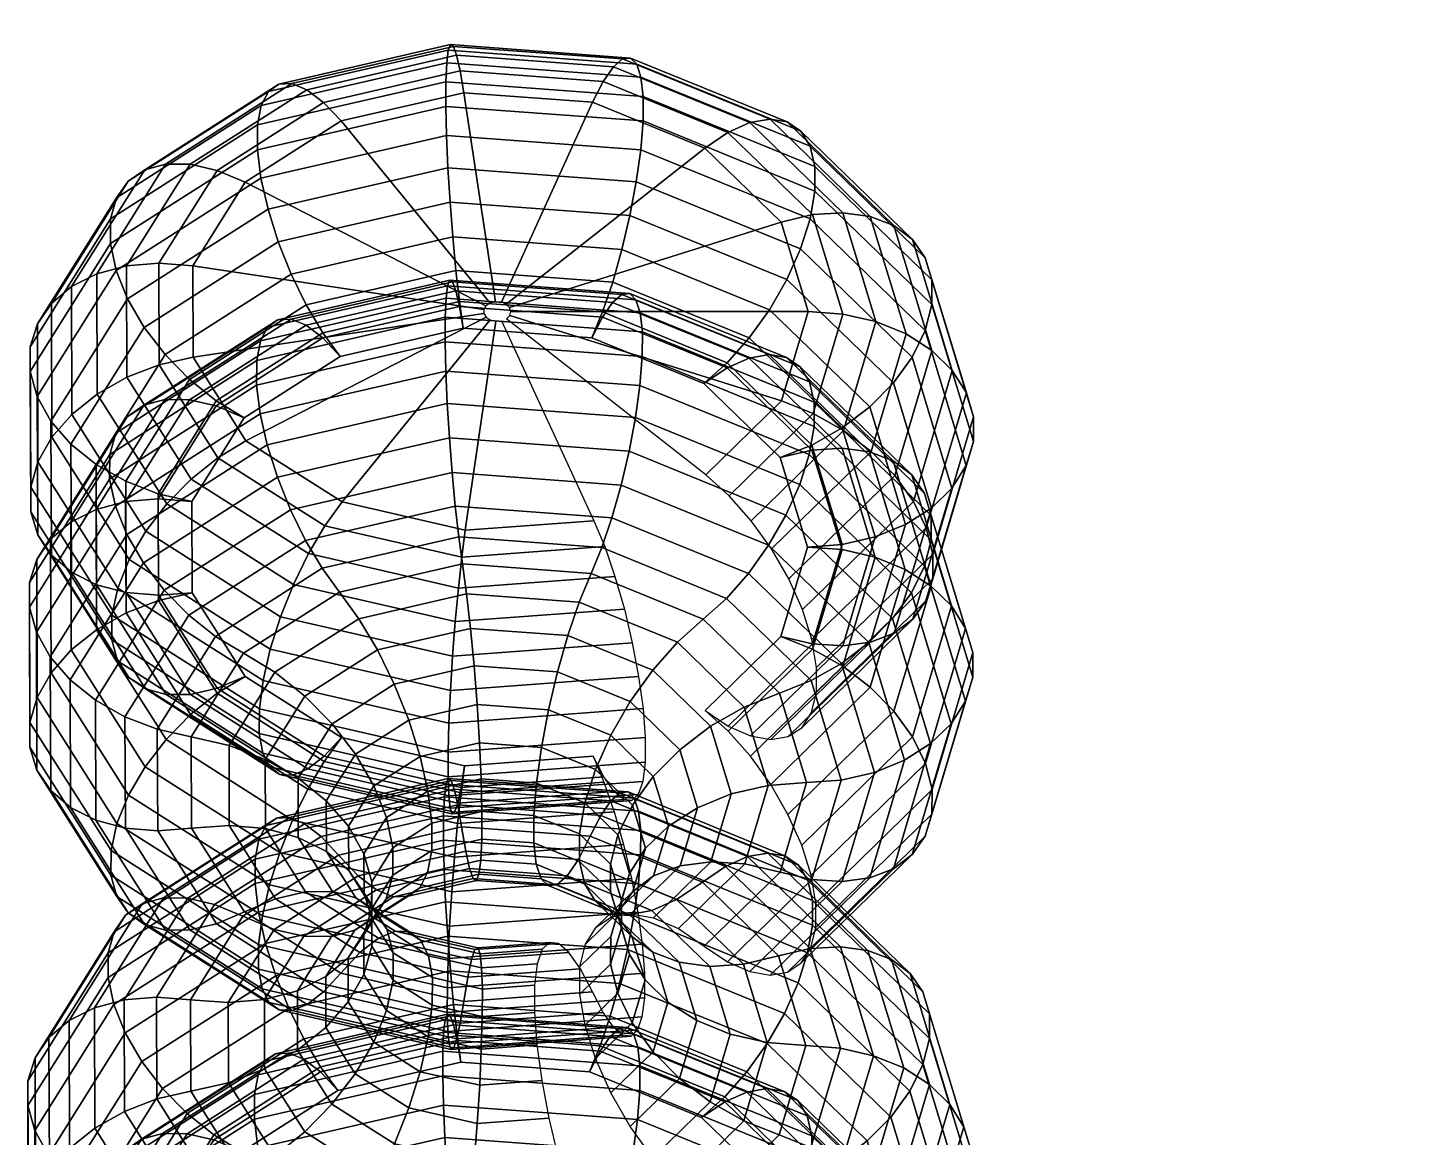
# Model space of a CAD drawing. Extents: x 268 to 383, y 668 to 793.
# Drawn here: x 277.1525 to 277.34, y 681.2611 to 681.4103 of the extents above; entities that cross this region are included whole.
import ezdxf

# ---------------------------------------------------------------- set-up
doc = ezdxf.new("R2010")
doc.units = 0
doc.header["$LTSCALE"] = 0.5
doc.header["$MEASUREMENT"] = 0
doc.layers.add('P02', color=1, linetype='CONTINUOUS')
doc.layers.add('P03', color=5, linetype='CONTINUOUS')

# ---------------------------------------------------------------- blocks, each defined once
blk = doc.blocks.new('2')
at = {"layer": 'P03', "extrusion": (-0.741602, -0.473162, 0.475546), "elevation": 52.7406}
blk.add_lwpolyline([(-46.2355, 134.3326), (-48.7319, 144.9729), (-48.1414, 153.3739), (-46.2867, 158.4936), (-42.63, 163.0977), (-33.8498, 166.2168), (-27.0314, 164.3598), (-27.0314, 164.3598)], dxfattribs=at)
at = {"layer": 'P03'}
mesh = blk.add_polymesh((9, 9), dxfattribs=at)
for k, corner in enumerate([(-9.7943, 46.9774, -3.4449), (-9.7876, 47.0047, -3.4074), (-9.7875, 47.0378, -3.3743), (-9.7939, 47.0753, -3.347), (-9.8066, 47.1156, -3.3267), (-9.825, 47.1568, -3.3143), (-9.8483, 47.1973, -3.3104), (-9.8754, 47.2351, -3.315), (-9.9053, 47.2688, -3.3281), (-9.6404, 47.1276, -3.5956), (-9.6314, 47.1572, -3.5604), (-9.6313, 47.1903, -3.5273), (-9.6401, 47.2255, -3.4977), (-9.6574, 47.2612, -3.4729), (-9.6825, 47.2959, -3.4539), (-9.7143, 47.3281, -3.4417), (-9.7513, 47.3563, -3.4366), (-9.792, 47.3794, -3.4391), (-9.5864, 47.3092, -3.7774), (-9.5766, 47.3416, -3.745), (-9.5765, 47.3747, -3.7119), (-9.5861, 47.4071, -3.6795), (-9.605, 47.4374, -3.6492), (-9.6325, 47.4642, -3.6223), (-9.6672, 47.4863, -3.6), (-9.7077, 47.5029, -3.5833), (-9.7522, 47.5131, -3.5729), (-9.6416, 47.4908, -3.9588), (-9.6326, 47.526, -3.9293), (-9.6325, 47.5591, -3.8961), (-9.6413, 47.5887, -3.8609), (-9.6586, 47.6135, -3.8251), (-9.6836, 47.6324, -3.7903), (-9.7153, 47.6445, -3.7581), (-9.7523, 47.6494, -3.7297), (-9.7929, 47.6468, -3.7065), (-9.7964, 47.641, -4.1085), (-9.7898, 47.6785, -4.0813), (-9.7897, 47.7117, -4.0482), (-9.7961, 47.7389, -4.0106), (-9.8087, 47.7592, -3.9703), (-9.827, 47.7715, -3.929), (-9.8502, 47.7754, -3.8885), (-9.8772, 47.7706, -3.8505), (-9.9069, 47.7574, -3.8168), (-10.0241, 47.7339, -4.2006), (-10.021, 47.7728, -4.1748), (-10.0209, 47.8059, -4.1417), (-10.0238, 47.8318, -4.1027), (-10.0295, 47.8492, -4.0596), (-10.0379, 47.8575, -4.0143), (-10.0485, 47.8562, -3.9687), (-10.0609, 47.8455, -3.9248), (-10.0745, 47.8258, -3.8846), (-10.2853, 47.7533, -4.2192), (-10.2863, 47.7925, -4.1936), (-10.2861, 47.8256, -4.1605), (-10.285, 47.8512, -4.1213), (-10.2829, 47.868, -4.0776), (-10.2798, 47.8755, -4.0315), (-10.2761, 47.8731, -3.9849), (-10.2717, 47.8612, -3.9398), (-10.2669, 47.8401, -3.8983), (-10.5349, 47.6959, -4.161), (-10.5396, 47.7342, -4.1346), (-10.5395, 47.7674, -4.1015), (-10.5345, 47.7938, -4.0631), (-10.5249, 47.8124, -4.0212), (-10.511, 47.8223, -3.9776), (-10.4934, 47.8232, -3.9342), (-10.473, 47.8149, -3.8929), (-10.4506, 47.7978, -3.8554), (-10.7296, 47.5716, -4.0362), (-10.7374, 47.6081, -4.0078), (-10.7373, 47.6412, -3.9747), (-10.7293, 47.6695, -3.9382), (-10.7137, 47.6919, -3.9001), (-10.6913, 47.7072, -3.862), (-10.6631, 47.7149, -3.8254), (-10.6301, 47.7146, -3.7921), (-10.594, 47.7064, -3.7635)]):
    mesh.set_mesh_vertex(divmod(k, 9), corner)
mesh = blk.add_polymesh((9, 3), dxfattribs=at)
for k, corner in enumerate([(-9.9053, 47.2688, -3.3281), (-9.9365, 47.2967, -3.349), (-10.2048, 47.5069, -3.5583), (-9.792, 47.3794, -3.4391), (-9.8346, 47.3962, -3.4489), (-10.2003, 47.5113, -3.5627), (-9.7522, 47.5131, -3.5729), (-9.7988, 47.5166, -3.5693), (-10.1987, 47.5166, -3.568), (-9.7929, 47.6468, -3.7065), (-9.8354, 47.6369, -3.6895), (-10.2004, 47.5219, -3.5733), (-9.9069, 47.7574, -3.8168), (-9.938, 47.7364, -3.7887), (-10.2049, 47.5263, -3.5777), (-10.0745, 47.8258, -3.8846), (-10.0888, 47.7979, -3.8498), (-10.2115, 47.529, -3.5804), (-10.2669, 47.8401, -3.8983), (-10.2619, 47.8108, -3.8621), (-10.2192, 47.5295, -3.5809), (-10.4506, 47.7978, -3.8554), (-10.4272, 47.7728, -3.8235), (-10.2265, 47.5279, -3.5792), (-10.594, 47.7064, -3.7635), (-10.5562, 47.6905, -3.7408), (-10.2322, 47.5242, -3.5756)]):
    mesh.set_mesh_vertex(divmod(k, 3), corner)
mesh = blk.add_polymesh((9, 9), dxfattribs=at)
for k, corner in enumerate([(-9.8765, 46.9183, -3.6319), (-9.9063, 46.9519, -3.645), (-9.9375, 46.9799, -3.6659), (-9.9063, 46.9589, -3.638), (-9.8764, 46.9457, -3.6045), (-9.8491, 46.9409, -3.5667), (-9.8257, 46.9448, -3.5263), (-9.8071, 46.9571, -3.4851), (-9.7943, 46.9774, -3.4449), (-9.7523, 47.0395, -3.7535), (-9.793, 47.0625, -3.7559), (-9.8356, 47.0794, -3.7657), (-9.793, 47.0695, -3.749), (-9.7522, 47.0669, -3.7261), (-9.7151, 47.0718, -3.698), (-9.6832, 47.0839, -3.6659), (-9.6579, 47.1028, -3.6313), (-9.6404, 47.1276, -3.5956), (-9.7088, 47.186, -3.9002), (-9.7533, 47.1963, -3.8898), (-9.7998, 47.1997, -3.8862), (-9.7532, 47.2032, -3.8829), (-9.7087, 47.2134, -3.8728), (-9.668, 47.23, -3.8563), (-9.6332, 47.2522, -3.8343), (-9.6056, 47.2789, -3.8076), (-9.5864, 47.3092, -3.7774), (-9.7533, 47.3326, -4.0466), (-9.7939, 47.33, -4.0234), (-9.8364, 47.3201, -4.0064), (-9.7939, 47.3369, -4.0165), (-9.7532, 47.36, -4.0192), (-9.7161, 47.3882, -4.0144), (-9.6843, 47.4204, -4.0023), (-9.6591, 47.4551, -3.9835), (-9.6416, 47.4908, -3.9588), (-9.8782, 47.4538, -4.1674), (-9.9079, 47.4406, -4.1336), (-9.939, 47.4196, -4.1056), (-9.9079, 47.4475, -4.1267), (-9.8781, 47.4812, -4.14), (-9.851, 47.519, -4.1448), (-9.8277, 47.5595, -4.141), (-9.8092, 47.6008, -4.1287), (-9.7964, 47.641, -4.1085), (-10.0619, 47.5287, -4.2417), (-10.0756, 47.509, -4.2014), (-10.0898, 47.4811, -4.1666), (-10.0755, 47.5159, -4.1945), (-10.0618, 47.5561, -4.2143), (-10.0493, 47.5999, -4.225), (-10.0386, 47.6455, -4.2263), (-10.0301, 47.6908, -4.2181), (-10.0241, 47.7339, -4.2006), (-10.2727, 47.5443, -4.2566), (-10.2679, 47.5232, -4.2151), (-10.2629, 47.494, -4.1789), (-10.2679, 47.5302, -4.2082), (-10.2726, 47.5717, -4.2293), (-10.2769, 47.6168, -4.2412), (-10.2805, 47.6635, -4.2435), (-10.2834, 47.7096, -4.2361), (-10.2853, 47.7533, -4.2192), (-10.474, 47.498, -4.2097), (-10.4516, 47.481, -4.1723), (-10.4282, 47.4559, -4.1403), (-10.4516, 47.4879, -4.1653), (-10.4739, 47.5254, -4.1823), (-10.4943, 47.5668, -4.1905), (-10.5117, 47.6103, -4.1896), (-10.5254, 47.654, -4.1796), (-10.5349, 47.6959, -4.161), (-10.6312, 47.3978, -4.1089), (-10.595, 47.3895, -4.0803), (-10.5573, 47.3736, -4.0576), (-10.595, 47.3964, -4.0734), (-10.6311, 47.4252, -4.0816), (-10.6639, 47.4586, -4.0817), (-10.692, 47.4952, -4.074), (-10.7142, 47.5335, -4.0585), (-10.7296, 47.5716, -4.0362)]):
    mesh.set_mesh_vertex(divmod(k, 9), corner)
mesh = blk.add_polymesh((7, 9), dxfattribs=at)
for k, corner in enumerate([(-10.7296, 47.5716, -4.0362), (-10.7374, 47.6081, -4.0078), (-10.7373, 47.6412, -3.9747), (-10.7293, 47.6695, -3.9382), (-10.7137, 47.6919, -3.9001), (-10.6913, 47.7072, -3.862), (-10.6631, 47.7149, -3.8254), (-10.6301, 47.7146, -3.7921), (-10.594, 47.7064, -3.7635), (-10.8358, 47.402, -3.8662), (-10.8453, 47.4358, -3.8352), (-10.8452, 47.469, -3.8021), (-10.8355, 47.4999, -3.7683), (-10.8168, 47.5274, -3.7353), (-10.7897, 47.5501, -3.7045), (-10.7556, 47.5672, -3.6774), (-10.7159, 47.5778, -3.655), (-10.6722, 47.5815, -3.6383), (-10.8352, 47.2163, -3.6805), (-10.8446, 47.2473, -3.6467), (-10.8445, 47.2804, -3.6135), (-10.8349, 47.3143, -3.5826), (-10.8162, 47.3473, -3.5552), (-10.7892, 47.3782, -3.5326), (-10.7551, 47.4054, -3.5156), (-10.7154, 47.428, -3.5052), (-10.6718, 47.4447, -3.5016), (-10.7279, 47.0467, -3.5112), (-10.7356, 47.0751, -3.4748), (-10.7355, 47.1082, -3.4417), (-10.7276, 47.1446, -3.4133), (-10.7121, 47.1828, -3.3911), (-10.6898, 47.221, -3.3758), (-10.6616, 47.2577, -3.3682), (-10.6288, 47.2911, -3.3686), (-10.5927, 47.3198, -3.377), (-10.5323, 46.9225, -3.3876), (-10.5371, 46.9489, -3.3493), (-10.537, 46.982, -3.3162), (-10.532, 47.0204, -3.2897), (-10.5224, 47.0623, -3.2712), (-10.5086, 47.106, -3.2613), (-10.4912, 47.1495, -3.2605), (-10.471, 47.1909, -3.2688), (-10.4488, 47.2284, -3.286), (-10.2824, 46.8651, -3.3311), (-10.2833, 46.8907, -3.2918), (-10.2832, 46.9238, -3.2587), (-10.2821, 46.963, -3.2332), (-10.2801, 47.0067, -3.2163), (-10.2772, 47.0528, -3.2089), (-10.2735, 47.0995, -3.2112), (-10.2693, 47.1446, -3.2232), (-10.2648, 47.1861, -3.2443), (-10.0214, 46.8845, -3.3513), (-10.0182, 46.9104, -3.3124), (-10.0181, 46.9435, -3.2793), (-10.021, 46.9824, -3.2534), (-10.0269, 47.0255, -3.236), (-10.0354, 47.0708, -3.2276), (-10.0461, 47.1164, -3.2289), (-10.0587, 47.1602, -3.2395), (-10.0725, 47.2004, -3.2592)]):
    mesh.set_mesh_vertex(divmod(k, 9), corner)
mesh = blk.add_polymesh((7, 3), dxfattribs=at)
for k, corner in enumerate([(-10.594, 47.7064, -3.7635), (-10.5562, 47.6905, -3.7408), (-10.2322, 47.5242, -3.5756), (-10.6722, 47.5815, -3.6383), (-10.6266, 47.5781, -3.6282), (-10.2353, 47.5193, -3.5706), (-10.6718, 47.4447, -3.5016), (-10.6262, 47.4551, -3.5051), (-10.2352, 47.5139, -3.5652), (-10.5927, 47.3198, -3.377), (-10.5551, 47.3427, -3.393), (-10.2321, 47.5089, -3.5603), (-10.4488, 47.2284, -3.286), (-10.4256, 47.2604, -3.3111), (-10.2264, 47.5053, -3.5566), (-10.2648, 47.1861, -3.2443), (-10.26, 47.2223, -3.2736), (-10.2191, 47.5036, -3.555), (-10.0725, 47.2004, -3.2592), (-10.087, 47.2352, -3.287), (-10.2115, 47.5042, -3.5556)]):
    mesh.set_mesh_vertex(divmod(k, 3), corner)
mesh = blk.add_polymesh((7, 9), dxfattribs=at)
for k, corner in enumerate([(-10.6312, 47.3978, -4.1089), (-10.595, 47.3895, -4.0803), (-10.5573, 47.3736, -4.0576), (-10.595, 47.3964, -4.0734), (-10.6311, 47.4252, -4.0816), (-10.6639, 47.4586, -4.0817), (-10.692, 47.4952, -4.074), (-10.7142, 47.5335, -4.0585), (-10.7296, 47.5716, -4.0362), (-10.7169, 47.2609, -3.9718), (-10.6733, 47.2646, -3.9552), (-10.6277, 47.2612, -3.945), (-10.6732, 47.2715, -3.9482), (-10.7168, 47.2883, -3.9444), (-10.7564, 47.3108, -3.9337), (-10.7904, 47.3381, -3.9165), (-10.8173, 47.369, -3.8937), (-10.8358, 47.402, -3.8662), (-10.7164, 47.1111, -3.822), (-10.6728, 47.1279, -3.8185), (-10.6273, 47.1382, -3.822), (-10.6728, 47.1348, -3.8115), (-10.7163, 47.1385, -3.7946), (-10.7559, 47.1491, -3.772), (-10.7899, 47.1661, -3.7446), (-10.8167, 47.1889, -3.7136), (-10.8352, 47.2163, -3.6805), (-10.6298, 46.9743, -3.6854), (-10.5938, 47.003, -3.6938), (-10.5561, 47.0258, -3.7098), (-10.5937, 47.0099, -3.6869), (-10.6297, 47.0016, -3.658), (-10.6624, 47.0013, -3.6245), (-10.6904, 47.009, -3.5878), (-10.7126, 47.0244, -3.5495), (-10.7279, 47.0467, -3.5112), (-10.472, 46.874, -3.5857), (-10.4498, 46.9115, -3.6028), (-10.4266, 46.9435, -3.6279), (-10.4498, 46.9184, -3.5959), (-10.4719, 46.9014, -3.5583), (-10.4921, 46.8931, -3.5168), (-10.5093, 46.894, -3.4733), (-10.523, 46.9039, -3.4296), (-10.5323, 46.9225, -3.3876), (-10.2704, 46.8277, -3.54), (-10.2658, 46.8693, -3.5611), (-10.261, 46.9055, -3.5905), (-10.2657, 46.8762, -3.5542), (-10.2703, 46.8551, -3.5126), (-10.2744, 46.8431, -3.4675), (-10.2778, 46.8408, -3.4209), (-10.2806, 46.8483, -3.3747), (-10.2824, 46.8651, -3.3311), (-10.0597, 46.8434, -3.5564), (-10.0735, 46.8836, -3.5761), (-10.088, 46.9184, -3.6039), (-10.0735, 46.8905, -3.5691), (-10.0596, 46.8708, -3.529), (-10.0469, 46.8601, -3.4852), (-10.036, 46.8588, -3.4397), (-10.0274, 46.8671, -3.3944), (-10.0214, 46.8845, -3.3513)]):
    mesh.set_mesh_vertex(divmod(k, 9), corner)
mesh = blk.add_polymesh((9, 9), dxfattribs=at)
for k, corner in enumerate([(-9.8082, 46.6403, -3.802), (-9.7953, 46.6605, -3.7617), (-9.7886, 46.6878, -3.7242), (-9.7885, 46.7209, -3.6911), (-9.795, 46.7584, -3.6638), (-9.8076, 46.7987, -3.6435), (-9.826, 46.84, -3.6312), (-9.8493, 46.8804, -3.6272), (-9.8765, 46.9183, -3.6319), (-9.6589, 46.786, -3.9481), (-9.6414, 46.8107, -3.9124), (-9.6324, 46.8403, -3.8773), (-9.6323, 46.8735, -3.8442), (-9.6411, 46.9087, -3.8145), (-9.6584, 46.9444, -3.7897), (-9.6835, 46.9791, -3.7707), (-9.7153, 47.0113, -3.7585), (-9.7523, 47.0395, -3.7535), (-9.6066, 46.9621, -4.1244), (-9.5874, 46.9924, -4.0942), (-9.5776, 47.0248, -4.0619), (-9.5775, 47.0579, -4.0288), (-9.5871, 47.0903, -3.9963), (-9.6061, 47.1205, -3.966), (-9.6335, 47.1473, -3.9391), (-9.6682, 47.1695, -3.9169), (-9.7088, 47.186, -3.9002), (-9.6601, 47.1382, -4.3004), (-9.6426, 47.174, -4.2757), (-9.6336, 47.2092, -4.2461), (-9.6335, 47.2423, -4.213), (-9.6423, 47.2719, -4.1778), (-9.6596, 47.2967, -4.142), (-9.6846, 47.3155, -4.1072), (-9.7163, 47.3277, -4.0749), (-9.7533, 47.3326, -4.0466), (-9.8102, 47.2839, -4.4456), (-9.7974, 47.3242, -4.4254), (-9.7908, 47.3617, -4.3981), (-9.7907, 47.3948, -4.365), (-9.7971, 47.4221, -4.3275), (-9.8097, 47.4423, -4.2872), (-9.828, 47.4547, -4.2458), (-9.8512, 47.4585, -4.2053), (-9.8782, 47.4538, -4.1674), (-10.0311, 47.374, -4.5349), (-10.0251, 47.417, -4.5175), (-10.022, 47.456, -4.4916), (-10.0219, 47.4891, -4.4585), (-10.0248, 47.5149, -4.4196), (-10.0306, 47.5324, -4.3765), (-10.0389, 47.5407, -4.3311), (-10.0495, 47.5394, -4.2855), (-10.0619, 47.5287, -4.2417), (-10.2844, 47.3928, -4.5529), (-10.2863, 47.4364, -4.536), (-10.2873, 47.4757, -4.5105), (-10.2872, 47.5088, -4.4774), (-10.286, 47.5343, -4.4381), (-10.2839, 47.5512, -4.3945), (-10.2809, 47.5586, -4.3483), (-10.2771, 47.5563, -4.3017), (-10.2727, 47.5443, -4.2566), (-10.5264, 47.3371, -4.4965), (-10.5359, 47.379, -4.4779), (-10.5407, 47.4174, -4.4514), (-10.5406, 47.4505, -4.4183), (-10.5356, 47.4769, -4.38), (-10.5259, 47.4955, -4.3381), (-10.512, 47.5055, -4.2945), (-10.4944, 47.5063, -4.251), (-10.474, 47.498, -4.2097), (-10.7153, 47.2166, -4.3754), (-10.7306, 47.2548, -4.353), (-10.7384, 47.2912, -4.3246), (-10.7383, 47.3244, -4.2915), (-10.7303, 47.3527, -4.2551), (-10.7148, 47.375, -4.217), (-10.6924, 47.3904, -4.1788), (-10.6641, 47.3981, -4.1423), (-10.6312, 47.3978, -4.1089)]):
    mesh.set_mesh_vertex(divmod(k, 9), corner)
mesh = blk.add_polymesh((7, 9), dxfattribs=at)
for k, corner in enumerate([(-10.7153, 47.2166, -4.3754), (-10.7306, 47.2548, -4.353), (-10.7384, 47.2912, -4.3246), (-10.7383, 47.3244, -4.2915), (-10.7303, 47.3527, -4.2551), (-10.7148, 47.375, -4.217), (-10.6924, 47.3904, -4.1788), (-10.6641, 47.3981, -4.1423), (-10.6312, 47.3978, -4.1089), (-10.8183, 47.0521, -4.2105), (-10.8369, 47.0852, -4.183), (-10.8463, 47.119, -4.152), (-10.8462, 47.1521, -4.1189), (-10.8365, 47.1831, -4.0851), (-10.8178, 47.2105, -4.0521), (-10.7908, 47.2333, -4.0214), (-10.7566, 47.2503, -3.9942), (-10.7169, 47.2609, -3.9718), (-10.8177, 46.8721, -4.0305), (-10.8362, 46.8995, -3.9974), (-10.8457, 46.9305, -3.9635), (-10.8456, 46.9636, -3.9304), (-10.8359, 46.9974, -3.8995), (-10.8172, 47.0305, -3.8721), (-10.7902, 47.0613, -3.8494), (-10.7561, 47.0886, -3.8325), (-10.7164, 47.1111, -3.822), (-10.7136, 46.7076, -3.8663), (-10.7289, 46.7299, -3.8281), (-10.7367, 46.7582, -3.7916), (-10.7365, 46.7914, -3.7585), (-10.7286, 46.8278, -3.7302), (-10.7131, 46.866, -3.7079), (-10.6908, 46.9042, -3.6926), (-10.6626, 46.9408, -3.685), (-10.6298, 46.9743, -3.6854), (-10.524, 46.5871, -3.7464), (-10.5334, 46.6057, -3.7045), (-10.5381, 46.6321, -3.6661), (-10.538, 46.6652, -3.633), (-10.533, 46.7036, -3.6066), (-10.5235, 46.7455, -3.588), (-10.5097, 46.7891, -3.5781), (-10.4923, 46.8326, -3.5773), (-10.472, 46.874, -3.5857), (-10.2816, 46.5314, -3.6916), (-10.2834, 46.5483, -3.6479), (-10.2843, 46.5738, -3.6087), (-10.2842, 46.6069, -3.5756), (-10.2831, 46.6462, -3.55), (-10.2811, 46.6898, -3.5332), (-10.2782, 46.736, -3.5257), (-10.2746, 46.7826, -3.5281), (-10.2704, 46.8277, -3.54), (-10.0284, 46.5503, -3.7112), (-10.0224, 46.5677, -3.6682), (-10.0192, 46.5935, -3.6292), (-10.0191, 46.6267, -3.5961), (-10.0221, 46.6656, -3.5703), (-10.0279, 46.7087, -3.5528), (-10.0364, 46.754, -3.5445), (-10.0471, 46.7995, -3.5457), (-10.0597, 46.8434, -3.5564)]):
    mesh.set_mesh_vertex(divmod(k, 9), corner)
mesh = blk.add_polymesh((9, 9), dxfattribs=at)
for k, corner in enumerate([(-10.0373, 46.7065, -4.0934), (-10.0068, 46.7012, -4.0512), (-9.9734, 46.6865, -4.0138), (-9.9386, 46.663, -3.9827), (-9.9073, 46.642, -3.9549), (-9.8774, 46.6288, -3.9213), (-9.8501, 46.6241, -3.8835), (-9.8267, 46.628, -3.8432), (-9.8082, 46.6403, -3.802), (-9.9711, 46.7711, -4.1582), (-9.9297, 46.7765, -4.1268), (-9.8842, 46.7736, -4.1012), (-9.8366, 46.7626, -4.0826), (-9.794, 46.7526, -4.0658), (-9.7533, 46.7501, -4.0429), (-9.7161, 46.7549, -4.0148), (-9.6842, 46.7671, -3.9828), (-9.6589, 46.786, -3.9481), (-9.9479, 46.8491, -4.2363), (-9.9026, 46.8676, -4.218), (-9.8528, 46.879, -4.2067), (-9.8009, 46.8829, -4.203), (-9.7543, 46.8864, -4.1997), (-9.7097, 46.8966, -4.1896), (-9.6691, 46.9132, -4.1732), (-9.6342, 46.9353, -4.1511), (-9.6066, 46.9621, -4.1244), (-9.9716, 46.9272, -4.3143), (-9.9303, 46.9587, -4.309), (-9.8849, 46.9844, -4.312), (-9.8374, 47.0032, -4.3232), (-9.7949, 47.0201, -4.3333), (-9.7542, 47.0431, -4.336), (-9.7171, 47.0714, -4.3312), (-9.6853, 47.1035, -4.3192), (-9.6601, 47.1382, -4.3004), (-10.0382, 46.9918, -4.3786), (-10.0079, 47.034, -4.384), (-9.9747, 47.0716, -4.3989), (-9.94, 47.1027, -4.4224), (-9.9089, 47.1307, -4.4435), (-9.8791, 47.1643, -4.4568), (-9.852, 47.2022, -4.4616), (-9.8287, 47.2427, -4.4579), (-9.8102, 47.2839, -4.4456), (-10.1361, 47.0317, -4.4182), (-10.1221, 47.0806, -4.4302), (-10.1068, 47.1254, -4.4523), (-10.0909, 47.1643, -4.4834), (-10.0766, 47.199, -4.5114), (-10.0629, 47.2392, -4.5311), (-10.0504, 47.2831, -4.5419), (-10.0396, 47.3286, -4.5432), (-10.0311, 47.374, -4.5349), (-10.2483, 47.04, -4.4262), (-10.2531, 47.0903, -4.4396), (-10.2584, 47.1367, -4.4631), (-10.2639, 47.1771, -4.4957), (-10.2689, 47.2133, -4.525), (-10.2736, 47.2549, -4.5461), (-10.2779, 47.3, -4.558), (-10.2815, 47.3466, -4.5604), (-10.2844, 47.3928, -4.5529), (-10.3556, 47.0153, -4.4012), (-10.3783, 47.0615, -4.4104), (-10.4032, 47.1034, -4.4293), (-10.4293, 47.1391, -4.4572), (-10.4526, 47.1711, -4.4822), (-10.475, 47.2086, -4.4991), (-10.4953, 47.25, -4.5074), (-10.5127, 47.2935, -4.5065), (-10.5264, 47.3371, -4.4965), (-10.4393, 46.9619, -4.3475), (-10.4759, 46.9992, -4.3477), (-10.5162, 47.0313, -4.3569), (-10.5583, 47.0568, -4.3745), (-10.596, 47.0796, -4.3902), (-10.6321, 47.1083, -4.3984), (-10.6649, 47.1418, -4.3986), (-10.693, 47.1784, -4.3908), (-10.7153, 47.2166, -4.3754)]):
    mesh.set_mesh_vertex(divmod(k, 9), corner)
mesh = blk.add_polymesh((7, 9), dxfattribs=at)
for k, corner in enumerate([(-10.4393, 46.9619, -4.3475), (-10.4759, 46.9992, -4.3477), (-10.5162, 47.0313, -4.3569), (-10.5583, 47.0568, -4.3745), (-10.596, 47.0796, -4.3902), (-10.6321, 47.1083, -4.3984), (-10.6649, 47.1418, -4.3986), (-10.693, 47.1784, -4.3908), (-10.7153, 47.2166, -4.3754), (-10.485, 46.889, -4.2745), (-10.5292, 46.9142, -4.2625), (-10.5778, 46.9329, -4.2582), (-10.6287, 46.9444, -4.2618), (-10.6743, 46.9547, -4.2651), (-10.7178, 46.9715, -4.2613), (-10.7575, 46.994, -4.2505), (-10.7914, 47.0213, -4.2334), (-10.8183, 47.0521, -4.2105), (-10.4847, 46.8092, -4.1947), (-10.5289, 46.821, -4.1694), (-10.5775, 46.8251, -4.1505), (-10.6283, 46.8214, -4.1388), (-10.6738, 46.818, -4.1284), (-10.7173, 46.8217, -4.1114), (-10.7569, 46.8323, -4.0888), (-10.7909, 46.8493, -4.0614), (-10.8177, 46.8721, -4.0305), (-10.4386, 46.7363, -4.1219), (-10.4751, 46.736, -4.0845), (-10.5152, 46.7267, -4.0523), (-10.5572, 46.709, -4.0267), (-10.5948, 46.6931, -4.0037), (-10.6307, 46.6848, -3.9749), (-10.6634, 46.6845, -3.9413), (-10.6915, 46.6922, -3.9046), (-10.7136, 46.7076, -3.8663), (-10.3545, 46.6829, -4.0688), (-10.377, 46.6737, -4.0225), (-10.4017, 46.6546, -3.9806), (-10.4276, 46.6267, -3.9448), (-10.4508, 46.6016, -3.9127), (-10.4729, 46.5846, -3.8751), (-10.4931, 46.5763, -3.8337), (-10.5103, 46.5771, -3.7901), (-10.524, 46.5871, -3.7464), (-10.2471, 46.6582, -4.0444), (-10.2517, 46.6449, -3.9941), (-10.2567, 46.6214, -3.9477), (-10.262, 46.5887, -3.9073), (-10.2668, 46.5594, -3.8711), (-10.2713, 46.5383, -3.8295), (-10.2754, 46.5263, -3.7844), (-10.2789, 46.524, -3.7377), (-10.2816, 46.5314, -3.6916), (-10.1349, 46.6666, -4.0532), (-10.1207, 46.6546, -4.0043), (-10.1052, 46.6326, -3.9595), (-10.089, 46.6015, -3.9207), (-10.0745, 46.5737, -3.886), (-10.0606, 46.5539, -3.8458), (-10.048, 46.5432, -3.802), (-10.0371, 46.542, -3.7565), (-10.0284, 46.5503, -3.7112)]):
    mesh.set_mesh_vertex(divmod(k, 9), corner)
mesh = blk.add_polymesh((9, 9), dxfattribs=at)
for k, corner in enumerate([(-10.0642, 46.4656, -4.375), (-10.0847, 46.5116, -4.3612), (-10.0988, 46.5566, -4.3385), (-10.106, 46.5984, -4.3081), (-10.1059, 46.6354, -4.2711), (-10.0985, 46.6658, -4.2293), (-10.0841, 46.6884, -4.1844), (-10.0634, 46.7022, -4.1384), (-10.0373, 46.7065, -4.0934), (-10.0075, 46.5209, -4.4305), (-10.0355, 46.5597, -4.4094), (-10.0548, 46.5995, -4.3816), (-10.0646, 46.6388, -4.3486), (-10.0645, 46.6758, -4.3116), (-10.0545, 46.7088, -4.2724), (-10.0349, 46.7364, -4.2326), (-10.0067, 46.7575, -4.1939), (-9.9711, 46.7711, -4.1582), (-9.9876, 46.5878, -4.4975), (-10.0182, 46.6177, -4.4675), (-10.0394, 46.6515, -4.4336), (-10.0501, 46.6876, -4.3975), (-10.05, 46.7246, -4.3605), (-10.039, 46.7607, -4.3244), (-10.0176, 46.7945, -4.2907), (-9.9868, 46.8244, -4.2609), (-9.9479, 46.8491, -4.2363), (-10.0079, 46.6547, -4.5643), (-10.0359, 46.6758, -4.5255), (-10.0551, 46.7034, -4.4855), (-10.0649, 46.7365, -4.4462), (-10.0648, 46.7734, -4.4093), (-10.0548, 46.8127, -4.3763), (-10.0353, 46.8526, -4.3487), (-10.0072, 46.8913, -4.3277), (-9.9716, 46.9272, -4.3143), (-10.0649, 46.7101, -4.6195), (-10.0854, 46.7238, -4.5733), (-10.0994, 46.7464, -4.5284), (-10.1066, 46.7768, -4.4865), (-10.1064, 46.8138, -4.4495), (-10.0991, 46.8557, -4.4191), (-10.0848, 46.9006, -4.3966), (-10.0642, 46.9466, -4.3829), (-10.0382, 46.9918, -4.3786), (-10.1488, 46.7443, -4.6534), (-10.1581, 46.7535, -4.6028), (-10.1646, 46.773, -4.5547), (-10.1678, 46.8018, -4.5112), (-10.1677, 46.8388, -4.4743), (-10.1642, 46.8822, -4.4455), (-10.1576, 46.9303, -4.426), (-10.1481, 46.9808, -4.4168), (-10.1361, 47.0317, -4.4182), (-10.245, 46.7514, -4.6602), (-10.2417, 46.7597, -4.6087), (-10.2393, 46.7785, -4.56), (-10.238, 46.807, -4.5162), (-10.2379, 46.844, -4.4793), (-10.2389, 46.8878, -4.4508), (-10.2411, 46.9365, -4.4319), (-10.2443, 46.988, -4.4236), (-10.2483, 47.04, -4.4262), (-10.337, 46.7303, -4.6388), (-10.3214, 46.7413, -4.5901), (-10.3107, 46.7621, -4.5434), (-10.3051, 46.7916, -4.5006), (-10.305, 46.8285, -4.4636), (-10.3103, 46.8713, -4.4341), (-10.3209, 46.9181, -4.4133), (-10.3362, 46.9668, -4.4022), (-10.3556, 47.0153, -4.4012), (-10.4087, 46.6845, -4.5928), (-10.3837, 46.7016, -4.5502), (-10.3664, 46.7266, -4.5077), (-10.3574, 46.7582, -4.467), (-10.3573, 46.7951, -4.4301), (-10.366, 46.8358, -4.3984), (-10.3831, 46.8784, -4.3734), (-10.4079, 46.9211, -4.3562), (-10.4393, 46.9619, -4.3475)]):
    mesh.set_mesh_vertex(divmod(k, 9), corner)
mesh = blk.add_polymesh((7, 9), dxfattribs=at)
for k, corner in enumerate([(-10.4087, 46.6845, -4.5928), (-10.3837, 46.7016, -4.5502), (-10.3664, 46.7266, -4.5077), (-10.3574, 46.7582, -4.467), (-10.3573, 46.7951, -4.4301), (-10.366, 46.8358, -4.3984), (-10.3831, 46.8784, -4.3734), (-10.4079, 46.9211, -4.3562), (-10.4393, 46.9619, -4.3475), (-10.4478, 46.622, -4.5302), (-10.4177, 46.6474, -4.4959), (-10.3967, 46.678, -4.459), (-10.386, 46.7126, -4.4213), (-10.3859, 46.7495, -4.3844), (-10.3964, 46.7873, -4.3498), (-10.4171, 46.8242, -4.3191), (-10.4471, 46.8586, -4.2936), (-10.485, 46.889, -4.2745), (-10.4476, 46.5536, -4.4618), (-10.4175, 46.588, -4.4365), (-10.3966, 46.6249, -4.4059), (-10.3858, 46.6627, -4.3714), (-10.3857, 46.6996, -4.3345), (-10.3962, 46.7342, -4.2967), (-10.4169, 46.7648, -4.2597), (-10.4468, 46.7902, -4.2252), (-10.4847, 46.8092, -4.1947), (-10.4081, 46.4911, -4.3994), (-10.3831, 46.5338, -4.3824), (-10.3659, 46.5764, -4.3575), (-10.357, 46.6171, -4.3259), (-10.3569, 46.654, -4.289), (-10.3655, 46.6857, -4.2483), (-10.3826, 46.7106, -4.2056), (-10.4073, 46.7277, -4.1629), (-10.4386, 46.7363, -4.1219), (-10.336, 46.4454, -4.3539), (-10.3206, 46.4941, -4.3429), (-10.3099, 46.5409, -4.3222), (-10.3044, 46.5837, -4.2927), (-10.3043, 46.6206, -4.2557), (-10.3096, 46.6501, -4.2129), (-10.3201, 46.6709, -4.1661), (-10.3353, 46.682, -4.1173), (-10.3545, 46.6829, -4.0688), (-10.244, 46.4243, -4.3331), (-10.2407, 46.4758, -4.3248), (-10.2385, 46.5245, -4.306), (-10.2372, 46.5683, -4.2775), (-10.2371, 46.6052, -4.2405), (-10.2381, 46.6337, -4.1967), (-10.2402, 46.6525, -4.148), (-10.2432, 46.6608, -4.0965), (-10.2471, 46.6582, -4.0444), (-10.1478, 46.4314, -4.3405), (-10.1573, 46.482, -4.3313), (-10.1638, 46.53, -4.3118), (-10.167, 46.5735, -4.2829), (-10.1669, 46.6104, -4.246), (-10.1634, 46.6393, -4.2025), (-10.1567, 46.6587, -4.1545), (-10.147, 46.668, -4.104), (-10.1349, 46.6666, -4.0532)]):
    mesh.set_mesh_vertex(divmod(k, 9), corner)
mesh = blk.add_polymesh((9, 9), dxfattribs=at)
for k, corner in enumerate([(-9.8523, 45.9537, -4.5539), (-9.8289, 45.9576, -4.5136), (-9.8103, 45.9699, -4.4724), (-9.7974, 45.9901, -4.4321), (-9.7908, 46.0174, -4.3946), (-9.7907, 46.0505, -4.3615), (-9.7971, 46.0881, -4.3342), (-9.8098, 46.1283, -4.3139), (-9.8282, 46.1696, -4.3016), (-9.7183, 46.0846, -4.6852), (-9.6864, 46.0967, -4.6532), (-9.6611, 46.1156, -4.6185), (-9.6436, 46.1404, -4.5828), (-9.6346, 46.17, -4.5477), (-9.6345, 46.2031, -4.5146), (-9.6433, 46.2383, -4.4849), (-9.6606, 46.274, -4.4601), (-9.6857, 46.3087, -4.4411), (-9.6712, 46.2428, -4.8436), (-9.6363, 46.2649, -4.8215), (-9.6087, 46.2917, -4.7948), (-9.5896, 46.322, -4.7646), (-9.5797, 46.3544, -4.7323), (-9.5796, 46.3875, -4.6991), (-9.5893, 46.4199, -4.6667), (-9.6082, 46.4501, -4.6364), (-9.6357, 46.4769, -4.6095), (-9.7193, 46.401, -5.0016), (-9.6875, 46.4331, -4.9896), (-9.6622, 46.4679, -4.9708), (-9.6448, 46.5036, -4.9461), (-9.6358, 46.5388, -4.9165), (-9.6357, 46.5719, -4.8834), (-9.6445, 46.6015, -4.8482), (-9.6617, 46.6263, -4.8124), (-9.6868, 46.6451, -4.7776), (-9.8542, 46.5318, -5.132), (-9.8309, 46.5723, -5.1282), (-9.8124, 46.6135, -5.116), (-9.7996, 46.6538, -5.0958), (-9.793, 46.6913, -5.0685), (-9.7929, 46.7244, -5.0354), (-9.7993, 46.7517, -4.9979), (-9.8119, 46.7719, -4.9576), (-9.8302, 46.7843, -4.9162), (-10.0525, 46.6127, -5.2123), (-10.0418, 46.6583, -5.2136), (-10.0332, 46.7036, -5.2053), (-10.0273, 46.7466, -5.1879), (-10.0242, 46.7856, -5.162), (-10.0241, 46.8187, -5.1289), (-10.027, 46.8445, -5.09), (-10.0327, 46.862, -5.0469), (-10.0411, 46.8703, -5.0015), (-10.2801, 46.6296, -5.2284), (-10.2837, 46.6762, -5.2307), (-10.2866, 46.7224, -5.2233), (-10.2885, 46.766, -5.2064), (-10.2894, 46.8053, -5.1809), (-10.2893, 46.8384, -5.1478), (-10.2882, 46.8639, -5.1085), (-10.286, 46.8808, -5.0649), (-10.283, 46.8882, -5.0187), (-10.4974, 46.5796, -5.1778), (-10.5148, 46.6231, -5.1769), (-10.5286, 46.6667, -5.1669), (-10.538, 46.7086, -5.1483), (-10.5428, 46.747, -5.1218), (-10.5427, 46.7801, -5.0887), (-10.5377, 46.8066, -5.0503), (-10.5281, 46.8251, -5.0085), (-10.5142, 46.8351, -4.9648), (-10.6671, 46.4714, -5.069), (-10.6952, 46.508, -5.0612), (-10.7174, 46.5462, -5.0458), (-10.7328, 46.5844, -5.0234), (-10.7405, 46.6208, -4.995), (-10.7404, 46.654, -4.9619), (-10.7324, 46.6823, -4.9255), (-10.7169, 46.7047, -4.8874), (-10.6945, 46.72, -4.8492)]):
    mesh.set_mesh_vertex(divmod(k, 9), corner)
mesh = blk.add_polymesh((9, 9), dxfattribs=at)
for k, corner in enumerate([(-9.8282, 46.1696, -4.3016), (-9.8515, 46.21, -4.2976), (-9.8786, 46.2479, -4.3023), (-9.9085, 46.2815, -4.3154), (-9.9397, 46.3095, -4.3363), (-9.9746, 46.3407, -4.3596), (-10.0079, 46.3782, -4.3742), (-10.0382, 46.4205, -4.3794), (-10.0642, 46.4656, -4.375), (-9.6857, 46.3087, -4.4411), (-9.7174, 46.3409, -4.4289), (-9.7545, 46.3691, -4.4239), (-9.7952, 46.3922, -4.4263), (-9.8378, 46.409, -4.4361), (-9.8853, 46.4278, -4.4471), (-9.9307, 46.4535, -4.4498), (-9.972, 46.485, -4.4442), (-10.0075, 46.5209, -4.4305), (-9.6357, 46.4769, -4.6095), (-9.6704, 46.4991, -4.5872), (-9.7109, 46.5156, -4.5706), (-9.7554, 46.5259, -4.5602), (-9.802, 46.5293, -4.5566), (-9.854, 46.5332, -4.5525), (-9.9036, 46.5446, -4.541), (-9.9488, 46.5631, -4.5223), (-9.9876, 46.5878, -4.4975), (-9.6868, 46.6451, -4.7776), (-9.7185, 46.6573, -4.7453), (-9.7554, 46.6622, -4.717), (-9.7961, 46.6596, -4.6938), (-9.8386, 46.6497, -4.6768), (-9.886, 46.6386, -4.6578), (-9.9313, 46.6357, -4.632), (-9.9725, 46.6412, -4.6003), (-10.0079, 46.6547, -4.5643), (-9.8302, 46.7843, -4.9162), (-9.8533, 46.7881, -4.8757), (-9.8804, 46.7834, -4.8378), (-9.9101, 46.7702, -4.804), (-9.9411, 46.7492, -4.776), (-9.9758, 46.7257, -4.7447), (-10.009, 46.711, -4.707), (-10.0391, 46.7057, -4.6647), (-10.0649, 46.7101, -4.6195), (-10.0411, 46.8703, -5.0015), (-10.0517, 46.869, -4.9559), (-10.0641, 46.8583, -4.9121), (-10.0777, 46.8386, -4.8718), (-10.092, 46.8107, -4.837), (-10.1079, 46.7796, -4.7981), (-10.1232, 46.7576, -4.7532), (-10.137, 46.7456, -4.7043), (-10.1488, 46.7443, -4.6534), (-10.283, 46.8882, -5.0187), (-10.2792, 46.8859, -4.9721), (-10.2748, 46.8739, -4.927), (-10.2701, 46.8529, -4.8855), (-10.2651, 46.8236, -4.8493), (-10.2595, 46.7909, -4.8089), (-10.2542, 46.7673, -4.7625), (-10.2493, 46.754, -4.7122), (-10.245, 46.7514, -4.6602), (-10.5142, 46.8351, -4.9648), (-10.4966, 46.8359, -4.9214), (-10.4762, 46.8276, -4.8801), (-10.4538, 46.8106, -4.8427), (-10.4304, 46.7855, -4.8107), (-10.4043, 46.7576, -4.7751), (-10.3793, 46.7386, -4.7334), (-10.3565, 46.7293, -4.6872), (-10.337, 46.7303, -4.6388), (-10.6945, 46.72, -4.8492), (-10.6662, 46.7277, -4.8127), (-10.6333, 46.7274, -4.7793), (-10.5972, 46.7191, -4.7507), (-10.5594, 46.7032, -4.728), (-10.5173, 46.6855, -4.7027), (-10.477, 46.6762, -4.6707), (-10.4402, 46.6759, -4.6336), (-10.4087, 46.6845, -4.5928)]):
    mesh.set_mesh_vertex(divmod(k, 9), corner)
mesh = blk.add_polymesh((7, 9), dxfattribs=at)
for k, corner in enumerate([(-10.6671, 46.4714, -5.069), (-10.6952, 46.508, -5.0612), (-10.7174, 46.5462, -5.0458), (-10.7328, 46.5844, -5.0234), (-10.7405, 46.6208, -4.995), (-10.7404, 46.654, -4.9619), (-10.7324, 46.6823, -4.9255), (-10.7169, 46.7047, -4.8874), (-10.6945, 46.72, -4.8492), (-10.7596, 46.3236, -4.9209), (-10.7936, 46.3509, -4.9038), (-10.8205, 46.3817, -4.8809), (-10.839, 46.4148, -4.8534), (-10.8484, 46.4486, -4.8224), (-10.8483, 46.4817, -4.7893), (-10.8387, 46.5127, -4.7555), (-10.82, 46.5402, -4.7225), (-10.7929, 46.5629, -4.6918), (-10.7591, 46.1619, -4.7592), (-10.793, 46.1789, -4.7318), (-10.8199, 46.2017, -4.7009), (-10.8384, 46.2291, -4.6678), (-10.8478, 46.2601, -4.6339), (-10.8477, 46.2932, -4.6008), (-10.8381, 46.327, -4.5698), (-10.8194, 46.3601, -4.5425), (-10.7924, 46.3909, -4.5198), (-10.6656, 46.0141, -4.6117), (-10.6936, 46.0218, -4.575), (-10.7158, 46.0372, -4.5367), (-10.7311, 46.0595, -4.4985), (-10.7388, 46.0878, -4.462), (-10.7387, 46.121, -4.4289), (-10.7307, 46.1574, -4.4006), (-10.7153, 46.1956, -4.3783), (-10.6929, 46.2338, -4.363), (-10.4952, 45.9059, -4.5041), (-10.5125, 45.9067, -4.4605), (-10.5261, 45.9167, -4.4168), (-10.5355, 45.9353, -4.3749), (-10.5403, 45.9617, -4.3365), (-10.5402, 45.9948, -4.3034), (-10.5352, 46.0332, -4.277), (-10.5256, 46.0751, -4.2584), (-10.5118, 46.1187, -4.2485), (-10.2775, 45.8559, -4.4548), (-10.281, 45.8536, -4.4081), (-10.2838, 45.861, -4.362), (-10.2856, 45.8779, -4.3183), (-10.2865, 45.9034, -4.2791), (-10.2864, 45.9366, -4.2459), (-10.2853, 45.9758, -4.2204), (-10.2832, 46.0195, -4.2036), (-10.2803, 46.0656, -4.1961), (-10.0501, 45.8728, -4.4724), (-10.0392, 45.8716, -4.4269), (-10.0306, 45.8799, -4.3816), (-10.0245, 45.8973, -4.3386), (-10.0214, 45.9232, -4.2996), (-10.0213, 45.9563, -4.2665), (-10.0242, 45.9952, -4.2407), (-10.03, 46.0383, -4.2232), (-10.0385, 46.0836, -4.2149)]):
    mesh.set_mesh_vertex(divmod(k, 9), corner)
mesh = blk.add_polymesh((7, 9), dxfattribs=at)
for k, corner in enumerate([(-10.6945, 46.72, -4.8492), (-10.6662, 46.7277, -4.8127), (-10.6333, 46.7274, -4.7793), (-10.5972, 46.7191, -4.7507), (-10.5594, 46.7032, -4.728), (-10.5173, 46.6855, -4.7027), (-10.477, 46.6762, -4.6707), (-10.4402, 46.6759, -4.6336), (-10.4087, 46.6845, -4.5928), (-10.7929, 46.5629, -4.6918), (-10.7588, 46.5799, -4.6646), (-10.719, 46.5905, -4.6422), (-10.6754, 46.5942, -4.6256), (-10.6298, 46.5908, -4.6154), (-10.5789, 46.5871, -4.6041), (-10.5303, 46.5912, -4.5855), (-10.4859, 46.603, -4.5605), (-10.4478, 46.622, -4.5302), (-10.7924, 46.3909, -4.5198), (-10.7583, 46.4182, -4.5029), (-10.7186, 46.4407, -4.4924), (-10.675, 46.4575, -4.4888), (-10.6294, 46.4678, -4.4924), (-10.5786, 46.4793, -4.4963), (-10.53, 46.4981, -4.4924), (-10.4856, 46.5232, -4.4807), (-10.4476, 46.5536, -4.4618), (-10.6929, 46.2338, -4.363), (-10.6647, 46.2704, -4.3554), (-10.6319, 46.3039, -4.3558), (-10.5959, 46.3326, -4.3642), (-10.5583, 46.3554, -4.3802), (-10.5163, 46.3809, -4.3981), (-10.4761, 46.413, -4.4075), (-10.4395, 46.4503, -4.4079), (-10.4081, 46.4911, -4.3994), (-10.5118, 46.1187, -4.2485), (-10.4944, 46.1622, -4.2477), (-10.4742, 46.2036, -4.2561), (-10.4519, 46.2411, -4.2732), (-10.4287, 46.2731, -4.2983), (-10.4028, 46.3088, -4.3264), (-10.378, 46.3507, -4.3455), (-10.3554, 46.3969, -4.3548), (-10.336, 46.4454, -4.3539), (-10.2803, 46.0656, -4.1961), (-10.2767, 46.1122, -4.1985), (-10.2725, 46.1573, -4.2104), (-10.2679, 46.1989, -4.2315), (-10.2632, 46.2351, -4.2609), (-10.2578, 46.2755, -4.2936), (-10.2527, 46.3219, -4.3171), (-10.248, 46.3722, -4.3305), (-10.244, 46.4243, -4.3331), (-10.0385, 46.0836, -4.2149), (-10.0493, 46.1292, -4.2161), (-10.0619, 46.173, -4.2268), (-10.0757, 46.2132, -4.2465), (-10.0902, 46.248, -4.2743), (-10.1063, 46.2868, -4.3053), (-10.1218, 46.3316, -4.3273), (-10.1358, 46.3806, -4.3392), (-10.1478, 46.4314, -4.3405)]):
    mesh.set_mesh_vertex(divmod(k, 9), corner)
mesh = blk.add_polymesh((9, 9), dxfattribs=at)
for k, corner in enumerate([(-9.8108, 45.8115, -4.6308), (-9.8292, 45.8527, -4.6184), (-9.8525, 45.8932, -4.6144), (-9.8796, 45.9311, -4.6191), (-9.9095, 45.9647, -4.6322), (-9.9407, 45.9926, -4.6531), (-9.9095, 45.9716, -4.6253), (-9.8796, 45.9585, -4.5917), (-9.8523, 45.9537, -4.5539), (-9.6616, 45.9572, -4.7769), (-9.6867, 45.9919, -4.758), (-9.7185, 46.024, -4.7457), (-9.7555, 46.0523, -4.7407), (-9.7962, 46.0753, -4.7432), (-9.8388, 46.0922, -4.753), (-9.7962, 46.0822, -4.7362), (-9.7554, 46.0797, -4.7133), (-9.7183, 46.0846, -4.6852), (-9.6092, 46.1333, -4.9532), (-9.6367, 46.1601, -4.9264), (-9.6714, 46.1822, -4.9041), (-9.7119, 46.1988, -4.8874), (-9.7564, 46.209, -4.877), (-9.803, 46.2125, -4.8734), (-9.7564, 46.216, -4.8701), (-9.7118, 46.2262, -4.86), (-9.6712, 46.2428, -4.8436), (-9.6628, 46.3094, -5.1292), (-9.6878, 46.3283, -5.0944), (-9.7195, 46.3405, -5.0621), (-9.7565, 46.3453, -5.0338), (-9.7971, 46.3428, -5.0106), (-9.8396, 46.3328, -4.9936), (-9.7971, 46.3497, -5.0037), (-9.7564, 46.3727, -5.0064), (-9.7193, 46.401, -5.0016), (-9.8129, 46.4551, -5.2744), (-9.8312, 46.4674, -5.2331), (-9.8544, 46.4713, -5.1926), (-9.8814, 46.4665, -5.1546), (-9.9111, 46.4534, -5.1209), (-9.9422, 46.4324, -5.0928), (-9.9111, 46.4603, -5.1139), (-9.8813, 46.4939, -5.1272), (-9.8542, 46.5318, -5.132), (-10.0337, 46.5451, -5.3637), (-10.0421, 46.5534, -5.3184), (-10.0527, 46.5522, -5.2728), (-10.0651, 46.5415, -5.2289), (-10.0787, 46.5217, -5.1887), (-10.093, 46.4939, -5.1538), (-10.0787, 46.5287, -5.1817), (-10.065, 46.5688, -5.2015), (-10.0525, 46.6127, -5.2123), (-10.2871, 46.564, -5.3817), (-10.284, 46.5714, -5.3356), (-10.2802, 46.5691, -5.289), (-10.2759, 46.5571, -5.2439), (-10.2711, 46.536, -5.2023), (-10.2661, 46.5067, -5.1661), (-10.2711, 46.5429, -5.1954), (-10.2758, 46.5845, -5.2165), (-10.2801, 46.6296, -5.2284), (-10.5291, 46.5083, -5.3253), (-10.5152, 46.5182, -5.2817), (-10.4976, 46.5191, -5.2383), (-10.4772, 46.5108, -5.1969), (-10.4548, 46.4938, -5.1595), (-10.4314, 46.4687, -5.1276), (-10.4548, 46.5007, -5.1526), (-10.4771, 46.5382, -5.1695), (-10.4974, 46.5796, -5.1778), (-10.7179, 46.3878, -5.2042), (-10.6955, 46.4032, -5.166), (-10.6673, 46.4109, -5.1295), (-10.6343, 46.4106, -5.0962), (-10.5982, 46.4023, -5.0676), (-10.5604, 46.3864, -5.0449), (-10.5982, 46.4092, -5.0606), (-10.6342, 46.438, -5.0688), (-10.6671, 46.4714, -5.069)]):
    mesh.set_mesh_vertex(divmod(k, 9), corner)
mesh = blk.add_polymesh((9, 9), dxfattribs=at)
for k, corner in enumerate([(-9.8806, 45.6416, -4.9086), (-9.8533, 45.6369, -4.8708), (-9.8299, 45.6407, -4.8304), (-9.8113, 45.6531, -4.7892), (-9.7985, 45.6733, -4.749), (-9.7918, 45.7006, -4.7115), (-9.7917, 45.7337, -4.6784), (-9.7981, 45.7712, -4.6511), (-9.8108, 45.8115, -4.6308), (-9.7564, 45.7628, -5.0302), (-9.7193, 45.7677, -5.0021), (-9.6874, 45.7799, -4.97), (-9.6621, 45.7987, -4.9354), (-9.6446, 45.8235, -4.8997), (-9.6356, 45.8531, -4.8645), (-9.6355, 45.8862, -4.8314), (-9.6443, 45.9214, -4.8018), (-9.6616, 45.9572, -4.7769), (-9.7129, 45.9094, -5.1768), (-9.6722, 45.9259, -5.1604), (-9.6374, 45.9481, -5.1384), (-9.6097, 45.9749, -5.1117), (-9.5906, 46.0051, -5.0815), (-9.5808, 46.0375, -5.0491), (-9.5807, 46.0706, -5.016), (-9.5903, 46.103, -4.9836), (-9.6092, 46.1333, -4.9532), (-9.7574, 46.0559, -5.3232), (-9.7203, 46.0841, -5.3185), (-9.6885, 46.1163, -5.3064), (-9.6633, 46.151, -5.2876), (-9.6458, 46.1867, -5.2629), (-9.6368, 46.2219, -5.2333), (-9.6367, 46.2551, -5.2002), (-9.6455, 46.2847, -5.165), (-9.6628, 46.3094, -5.1292), (-9.8823, 46.1771, -5.444), (-9.8552, 46.215, -5.4489), (-9.8319, 46.2554, -5.4451), (-9.8134, 46.2967, -5.4328), (-9.8006, 46.337, -5.4126), (-9.794, 46.3745, -5.3854), (-9.7939, 46.4076, -5.3522), (-9.8003, 46.4349, -5.3147), (-9.8129, 46.4551, -5.2744), (-10.066, 46.252, -5.5184), (-10.0535, 46.2958, -5.5291), (-10.0428, 46.3414, -5.5304), (-10.0343, 46.3867, -5.5221), (-10.0283, 46.4298, -5.5047), (-10.0252, 46.4687, -5.4789), (-10.0251, 46.5018, -5.4458), (-10.028, 46.5277, -5.4068), (-10.0337, 46.5451, -5.3637), (-10.2768, 46.2677, -5.5333), (-10.2811, 46.3127, -5.5453), (-10.2847, 46.3594, -5.5476), (-10.2876, 46.4055, -5.5401), (-10.2895, 46.4492, -5.5233), (-10.2904, 46.4884, -5.4977), (-10.2903, 46.5216, -5.4646), (-10.2892, 46.5471, -5.4254), (-10.2871, 46.564, -5.3817), (-10.4781, 46.2214, -5.4864), (-10.4985, 46.2628, -5.4946), (-10.5159, 46.3062, -5.4937), (-10.5296, 46.3499, -5.4837), (-10.5391, 46.3918, -5.4651), (-10.5438, 46.4302, -5.4386), (-10.5437, 46.4633, -5.4055), (-10.5387, 46.4897, -5.3672), (-10.5291, 46.5083, -5.3253), (-10.6353, 46.1211, -5.3856), (-10.6681, 46.1545, -5.3858), (-10.6962, 46.1912, -5.378), (-10.7184, 46.2294, -5.3626), (-10.7338, 46.2676, -5.3402), (-10.7416, 46.304, -5.3119), (-10.7415, 46.3371, -5.2787), (-10.7335, 46.3655, -5.2423), (-10.7179, 46.3878, -5.2042)]):
    mesh.set_mesh_vertex(divmod(k, 9), corner)
mesh = blk.add_polymesh((7, 9), dxfattribs=at)
for k, corner in enumerate([(-10.7179, 46.3878, -5.2042), (-10.6955, 46.4032, -5.166), (-10.6673, 46.4109, -5.1295), (-10.6343, 46.4106, -5.0962), (-10.5982, 46.4023, -5.0676), (-10.5604, 46.3864, -5.0449), (-10.5982, 46.4092, -5.0606), (-10.6342, 46.438, -5.0688), (-10.6671, 46.4714, -5.069), (-10.821, 46.2233, -5.0394), (-10.7939, 46.2461, -5.0086), (-10.7598, 46.2631, -4.9814), (-10.7201, 46.2737, -4.959), (-10.6764, 46.2774, -4.9424), (-10.6308, 46.274, -4.9322), (-10.6764, 46.2843, -4.9355), (-10.72, 46.3011, -4.9317), (-10.7596, 46.3236, -4.9209), (-10.8204, 46.0432, -4.8593), (-10.7934, 46.0741, -4.8366), (-10.7593, 46.1014, -4.8197), (-10.7196, 46.1239, -4.8092), (-10.676, 46.1407, -4.8057), (-10.6304, 46.151, -4.8092), (-10.676, 46.1476, -4.7988), (-10.7195, 46.1513, -4.7818), (-10.7591, 46.1619, -4.7592), (-10.7163, 45.8787, -4.6951), (-10.694, 45.917, -4.6799), (-10.6658, 45.9536, -4.6722), (-10.633, 45.987, -4.6727), (-10.5969, 46.0158, -4.681), (-10.5593, 46.0386, -4.6971), (-10.5969, 46.0227, -4.6741), (-10.6329, 46.0144, -4.6453), (-10.6656, 46.0141, -4.6117), (-10.5266, 45.7583, -4.5753), (-10.5128, 45.8019, -4.5654), (-10.4954, 45.8454, -4.5646), (-10.4752, 45.8868, -4.5729), (-10.453, 45.9243, -4.59), (-10.4298, 45.9563, -4.6152), (-10.4529, 45.9312, -4.5831), (-10.4751, 45.9142, -4.5455), (-10.4952, 45.9059, -4.5041), (-10.2843, 45.7026, -4.5204), (-10.2814, 45.7488, -4.513), (-10.2777, 45.7954, -4.5153), (-10.2735, 45.8405, -4.5273), (-10.2689, 45.882, -4.5484), (-10.2642, 45.9183, -4.5777), (-10.2689, 45.889, -4.5415), (-10.2734, 45.8679, -4.4999), (-10.2775, 45.8559, -4.4548), (-10.0311, 45.7214, -4.54), (-10.0395, 45.7667, -4.5317), (-10.0503, 45.8123, -4.5329), (-10.0629, 45.8562, -4.5436), (-10.0767, 45.8963, -4.5633), (-10.0912, 45.9311, -4.5911), (-10.0767, 45.9033, -4.5564), (-10.0628, 45.8835, -4.5162), (-10.0501, 45.8728, -4.4724)]):
    mesh.set_mesh_vertex(divmod(k, 9), corner)

msp = doc.modelspace()

# ---------------------------------------------------------------- block references
at = {"layer": 'P02', "xscale": 0.09999999999990905, "yscale": 0.1000000000000227, "zscale": 0.1}
msp.add_blockref('2', (278.23734, 676.62047), dxfattribs=at)

doc.saveas('drawing.dxf')
